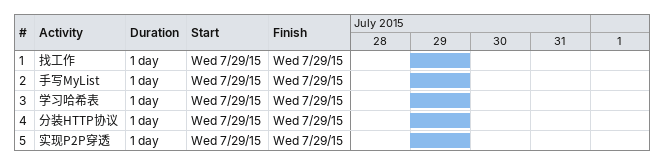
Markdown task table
| ID | Task | Duration | Start | Finish |
|---|---|---|---|---|
| 1 | 找工作 | 1d | 2015-07-29 | 2015-07-29 |
| 2 | 手写MyList | 1d | 2015-07-29 | 2015-07-29 |
| 3 | 学习哈希表 | 1d | 2015-07-29 | 2015-07-29 |
| 4 | 分装HTTP协议 | 1d | 2015-07-29 | 2015-07-29 |
| 5 | 实现P2P穿透 | 1d | 2015-07-29 | 2015-07-29 |
